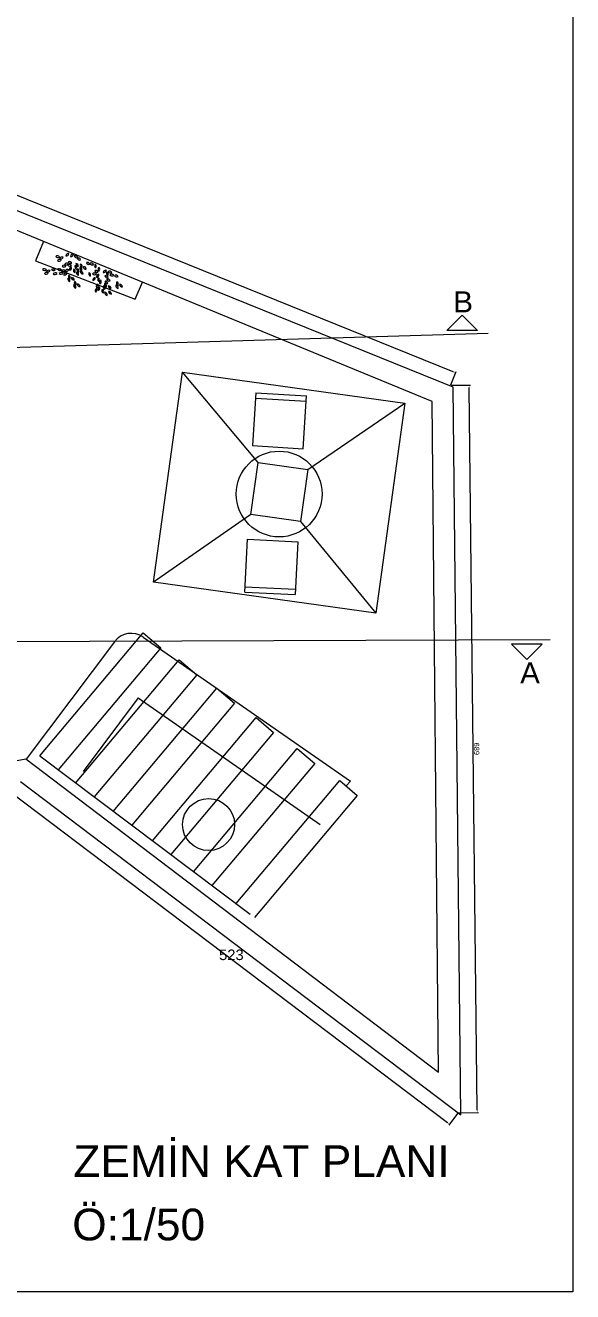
# Model space of a CAD drawing. Header units: inches. Extents: x 3473 to 6569, y -2621 to 2096.
# Drawn here: x 6042 to 6561, y 28 to 1227 of the extents above; entities that cross this region are included whole.
import ezdxf

# ---------------------------------------------------------------- set-up
doc = ezdxf.new("R2010")
doc.units = ezdxf.units.IN
doc.header["$MEASUREMENT"] = 0
doc.styles.add('Annotative', font='arial.ttf')
doc.styles.get("Standard").update_dxf_attribs({"font": 'arial.ttf'})

msp = doc.modelspace()

# ---------------------------------------------------------------- linework, layer by layer
at = {"color": 7, "lineweight": 0}
for p, q in [((6560.7, 2096), (6560.7, 28.1)), ((6447.6, 884.2), (4340.2, 1736.1)), ((6427.7, 870.7), (4345.2, 1728.6)), ((6447.7, 898.9), (5233.8, 1389.8)), ((6059.8, 1022.3), (6052.2, 1004)), ((6052.2, 1004), (6146.6, 967.5)), ((6146.6, 967.5), (6153.4, 983.7)), ((6441.6, 938), (6456.1, 952.5)), ((6456.1, 952.5), (6470.6, 938)), ((6480.6, 935.1), (4918.3, 888.5)), ((6470.6, 938), (6441.6, 938)), ((6445.4, 886.7), (6450.4, 899.1)), ((6163.7, 699.7), (6191.3, 898.5)), ((6262.8, 813.1), (6191.3, 898.5)), ((6191.3, 898.5), (6401.9, 869.2)), ((6260.8, 879), (6257.6, 829.1)), ((6260.8, 879), (6308.7, 876)), ((6305.5, 826.1), (6308.7, 876)), ((6445.2, 886.1), (6463.9, 886.3)), ((6454.8, 195.5), (6447.6, 884.2)), ((6470.3, 200.1), (6462.7, 883.8)), ((6260.5, 874), (6308.4, 871)), ((6309.8, 806.5), (6401.9, 869.2)), ((6401.9, 869.2), (6374.2, 670.4)), ((6433.7, 235.9), (6427.7, 870.7)), ((6257.6, 829.1), (6305.5, 826.1)), ((6255.9, 763.7), (6262.8, 813.1)), ((6262.8, 813.1), (6309.8, 806.5)), ((6309.8, 806.5), (6302.9, 757.2)), ((6255.9, 763.7), (6163.7, 699.7)), ((6302.9, 757.2), (6255.9, 763.7)), ((6302.9, 757.2), (6374.2, 670.4)), ((6250.2, 690.4), (6252.7, 740.4)), ((6252.7, 740.4), (6300.6, 738)), ((6300.6, 738), (6298.1, 688.1)), ((6374.2, 670.4), (6163.7, 699.7)), ((6250.4, 695.4), (6298.4, 693.1)), ((6250.2, 690.4), (6298.1, 688.1)), ((6056.1, 535.2), (6154.2, 651.7)), ((6154.2, 651.7), (6170.9, 637.6)), ((6154.2, 647.7), (6350.2, 511.5)), ((6539.3, 645.3), (5105.4, 639.3)), ((6126.8, 643.3), (6043.3, 532.3)), ((6170.9, 637.6), (6073.6, 522)), ((6531.9, 641.1), (6502.9, 641.1)), ((6502.9, 641.1), (6517.4, 626.6)), ((6517.4, 626.6), (6531.9, 641.1)), ((6090.1, 509.6), (6188.2, 626.1)), ((6188.2, 626.1), (6204.9, 612)), ((6204.9, 612), (6107.6, 496.5)), ((6149.4, 590.1), (6097.2, 520.6)), ((6125.7, 482.8), (6223.8, 599.4)), ((6149.4, 590.1), (6321.6, 470.5)), ((6223.8, 599.4), (6240.5, 585.3)), ((6240.5, 585.3), (6143.2, 469.7)), ((6162.8, 455), (6260.9, 571.5)), ((6260.9, 571.5), (6277.6, 557.4)), ((6277.6, 557.4), (6180.3, 441.8)), ((6201.7, 425.7), (6299.8, 542.2)), ((6299.8, 542.2), (6316.5, 528.2)), ((5621.5, 449.9), (6042.9, 532.6)), ((6042.9, 532.6), (6433.7, 235.9)), ((6056.1, 535.2), (6255.2, 385.6)), ((6316.5, 528.2), (6219.2, 412.6)), ((6037.9, 511.2), (6454.8, 195.5)), ((6242, 395.5), (6340.1, 512)), ((6340.1, 512), (6356.8, 497.9)), ((6350.2, 511.5), (6346.2, 506.8)), ((6029, 500.6), (6442.1, 188.2)), ((6356.8, 497.9), (6259.5, 382.3)), ((6451.8, 196.9), (6443.3, 185.7)), ((6452.8, 197.4), (6471.6, 197.6)), ((6560.7, 28.1), (3473.5, 28.1))]:
    msp.add_line(p, q, dxfattribs=at)
for centre, radius in [((6282.8, 783.2), 40.6), ((6216, 470.3), 24.6)]:
    msp.add_circle(centre, radius, dxfattribs=at)
for centre, radius, start, end in [((6072.8, 1006.3), 2.4, 33.838, 130.9943), ((6073.2, 1009.5), 2.4, 213.838, 310.9943), ((6077.2, 1005.1), 2.4, 63.838, 160.9943), ((6076, 1008), 2.4, 243.838, 340.9943), ((6083.2, 1008.4), 2.4, 78.838, 175.9943), ((6081.3, 1010.9), 2.4, 258.838, 355.9943), ((6087.8, 1008), 2.4, 78.838, 175.9943), ((6085.8, 1010.5), 2.4, 258.838, 355.9943), ((6089.8, 1006.4), 2.4, 18.838, 115.9943), ((6091, 1009.3), 2.4, 198.838, 295.9943), ((6060.4, 994), 2.4, 33.838, 130.9943), ((6060.8, 997.2), 2.4, 213.838, 310.9943), ((6064.8, 992.7), 2.4, 63.838, 160.9943), ((6068.8, 993.8), 2.4, 33.838, 130.9943), ((6069.2, 997), 2.4, 213.838, 310.9943), ((6074.9, 1002.8), 2.4, 48.838, 145.9943), ((6074.5, 1005.9), 2.4, 228.838, 325.9943), ((6074.6, 994.1), 2.4, 33.838, 130.9943), ((6075, 997.3), 2.4, 213.838, 310.9943), ((6078.9, 992.9), 2.4, 63.838, 160.9943), ((6077.7, 995.8), 2.4, 243.838, 340.9943), ((6078.8, 997.3), 2.4, 33.838, 130.9943), ((6079.2, 1000.4), 2.4, 213.838, 310.9943), ((6082.1, 999.4), 2.4, 63.838, 160.9943), ((6080.9, 1002.3), 2.4, 243.838, 340.9943), ((6082.6, 993.4), 2.4, 63.838, 160.9943), ((6081.4, 996.3), 2.4, 243.838, 340.9943), ((6084.2, 998), 2.4, 33.838, 130.9943), ((6084.7, 1001.2), 2.4, 213.838, 310.9943), ((6084.2, 1000.9), 2.4, 18.838, 115.9943), ((6085.4, 1003.8), 2.4, 198.838, 295.9943), ((6086.8, 996.2), 2.4, 119.687, 216.8433), ((6083.7, 996.9), 2.4, 299.687, 36.8433), ((6090.4, 994.7), 2.4, 149.687, 246.8433), ((6087.3, 993.7), 2.4, 329.687, 66.8433), ((6091.8, 998.2), 2.4, 149.687, 246.8433), ((6088.8, 997.2), 2.4, 329.687, 66.8433), ((6092.8, 1000.8), 2.4, 164.687, 261.8433), ((6090.1, 999), 2.4, 344.687, 81.8433), ((6092.6, 1004.1), 2.4, 18.838, 115.9943), ((6093.8, 1007), 2.4, 198.838, 295.9943), ((6093.9, 995.1), 2.4, 149.687, 246.8433), ((6090.9, 994.1), 2.4, 329.687, 66.8433), ((6096.3, 997), 2.4, 164.687, 261.8433), ((6093.6, 995.3), 2.4, 344.687, 81.8433), ((6096.9, 999.5), 2.4, 149.687, 246.8433), ((6093.9, 998.5), 2.4, 329.687, 66.8433), ((6099.8, 998.4), 2.4, 179.687, 276.8433), ((6097.7, 996), 2.4, 359.687, 96.8433), ((6101.2, 1000.1), 2.4, 14.687, 111.8433), ((6102.6, 1003), 2.4, 194.687, 291.8433), ((6104.8, 999.5), 2.4, 14.687, 111.8433), ((6106.2, 1002.4), 2.4, 194.687, 291.8433), ((6110.4, 999.2), 2.4, 134.687, 231.8433), ((6107.2, 999), 2.4, 314.687, 51.8433), ((6113.7, 996), 2.4, 134.687, 231.8433), ((6110.5, 995.9), 2.4, 314.687, 51.8433), ((6118.6, 992.6), 2.4, 74.687, 171.8433), ((6062.5, 990.5), 2.4, 48.838, 145.9943), ((6062.1, 993.6), 2.4, 228.838, 325.9943), ((6063.6, 995.7), 2.4, 243.838, 340.9943), ((6070.9, 990.3), 2.4, 48.838, 145.9943), ((6070.5, 993.4), 2.4, 228.838, 325.9943), ((6076.6, 990.6), 2.4, 48.838, 145.9943), ((6076.2, 993.7), 2.4, 228.838, 325.9943), ((6080.9, 990), 2.4, 63.838, 160.9943), ((6079.7, 992.9), 2.4, 243.838, 340.9943), ((6085, 986.8), 2.4, 164.687, 261.8433), ((6082.3, 985), 2.4, 344.687, 81.8433), ((6085.6, 989.2), 2.4, 149.687, 246.8433), ((6082.6, 988.2), 2.4, 329.687, 66.8433), ((6088.5, 988.1), 2.4, 179.687, 276.8433), ((6086.4, 985.7), 2.4, 359.687, 96.8433), ((6091.2, 983), 2.4, 149.687, 246.8433), ((6088.2, 982), 2.4, 329.687, 66.8433), ((6093.3, 992.6), 2.4, 164.687, 261.8433), ((6090.6, 990.9), 2.4, 344.687, 81.8433), ((6096.8, 994), 2.4, 179.687, 276.8433), ((6094.7, 991.6), 2.4, 359.687, 96.8433), ((6105, 991.6), 2.4, 149.687, 246.8433), ((6101.9, 990.6), 2.4, 329.687, 66.8433), ((6108.1, 990), 2.4, 44.687, 141.8433), ((6107.9, 993.2), 2.4, 224.687, 321.8433), ((6108.7, 985.6), 2.4, 89.687, 186.8433), ((6106.3, 987.7), 2.4, 269.687, 6.8433), ((6109.1, 992.5), 2.4, 14.687, 111.8433), ((6110.5, 995.3), 2.4, 194.687, 291.8433), ((6112.2, 988.7), 2.4, 89.687, 186.8433), ((6109.8, 990.8), 2.4, 269.687, 6.8433), ((6113.4, 986.3), 2.4, 134.687, 231.8433), ((6110.2, 986.1), 2.4, 314.687, 51.8433), ((6115, 983.7), 2.4, 119.687, 216.8433), ((6111.9, 984.3), 2.4, 299.687, 36.8433), ((6116.8, 995.2), 2.4, 254.687, 351.8433), ((6118.6, 987.4), 2.4, 14.687, 111.8433), ((6120.1, 990.2), 2.4, 194.687, 291.8433), ((6120.3, 984.8), 2.4, 179.687, 276.8433), ((6118.2, 982.4), 2.4, 359.687, 96.8433), ((6121.7, 992.2), 2.4, 149.687, 246.8433), ((6120.4, 984.3), 2.4, 14.687, 111.8433), ((6121.8, 987.1), 2.4, 194.687, 291.8433), ((6118.6, 991.3), 2.4, 329.687, 66.8433), ((6122.3, 991.7), 2.4, 29.687, 126.8433), ((6123, 994.8), 2.4, 209.687, 306.8433), ((6124.1, 988.9), 2.4, 29.687, 126.8433), ((6124.7, 992), 2.4, 209.687, 306.8433), ((6128.3, 987.9), 2.4, 29.687, 126.8433), ((6128.9, 991), 2.4, 209.687, 306.8433), ((6131.2, 982.7), 2.4, 149.687, 246.8433), ((6128.2, 981.7), 2.4, 329.687, 66.8433), ((6090.6, 980.5), 2.4, 164.687, 261.8433), ((6087.9, 978.8), 2.4, 344.687, 81.8433), ((6094.1, 981.9), 2.4, 179.687, 276.8433), ((6092, 979.5), 2.4, 359.687, 96.8433), ((6111.1, 975.8), 2.4, 119.687, 216.8433), ((6108, 976.5), 2.4, 299.687, 36.8433), ((6112.1, 979.4), 2.4, 104.687, 201.8433), ((6109.2, 980.8), 2.4, 284.687, 21.8433), ((6113.7, 977.2), 2.4, 119.687, 216.8433), ((6110.6, 977.8), 2.4, 299.687, 36.8433), ((6117.3, 975.7), 2.4, 149.687, 246.8433), ((6114.3, 974.7), 2.4, 329.687, 66.8433), ((6118.7, 979.2), 2.4, 149.687, 246.8433), ((6115.7, 978.2), 2.4, 329.687, 66.8433), ((6119.7, 981.7), 2.4, 164.687, 261.8433), ((6117, 980), 2.4, 344.687, 81.8433), ((6120.2, 973.6), 2.4, 164.687, 261.8433), ((6117.5, 971.8), 2.4, 344.687, 81.8433), ((6123.3, 980.2), 2.4, 179.687, 276.8433), ((6121.2, 977.8), 2.4, 359.687, 96.8433), ((6123.7, 974.9), 2.4, 179.687, 276.8433), ((6121.6, 972.5), 2.4, 359.687, 96.8433), ((6130.6, 980.2), 2.4, 164.687, 261.8433), ((6127.9, 978.5), 2.4, 344.687, 81.8433), ((6134.1, 981.6), 2.4, 179.687, 276.8433), ((6132, 979.2), 2.4, 359.687, 96.8433), ((6142.8, 631.3), 20, 55.201, 143.0849)]:
    msp.add_arc(centre, radius, start, end, dxfattribs=at)
for points in [[(6447.8, 899.3), (6447.5, 898.5), (6450, 898)], [(6463.1, 883.8), (6462.3, 883.8), (6462.7, 886.3)], [(6470.7, 200.1), (6469.9, 200.1), (6470.3, 197.6)], [(6442.4, 188.5), (6441.9, 187.8), (6444.1, 186.7)]]:
    msp.add_solid(points, dxfattribs=at)

# ---------------------------------------------------------------- texts
at = {"color": 7, "lineweight": 0, "style": 'Annotative'}
for s, height, p in [('B', 20, (6447.7, 955.1)), ('A', 20, (6511, 603.9)), ('ZEMİN KAT PLANI', 30, (6088, 136.7)), ('Ö:1/50', 30, (6086.9, 76.7))]:
    msp.add_text(s, height=height, dxfattribs=at).set_placement(p)
at = {"color": 7}
msp.add_text('689', height=5, rotation=270.6373, dxfattribs=at).set_placement((6467.2, 547.8))
at = {"color": 7, "style": 'Annotative'}
msp.add_text('523', height=10, dxfattribs=at).set_placement((6225.9, 342))

doc.saveas('drawing.dxf')
